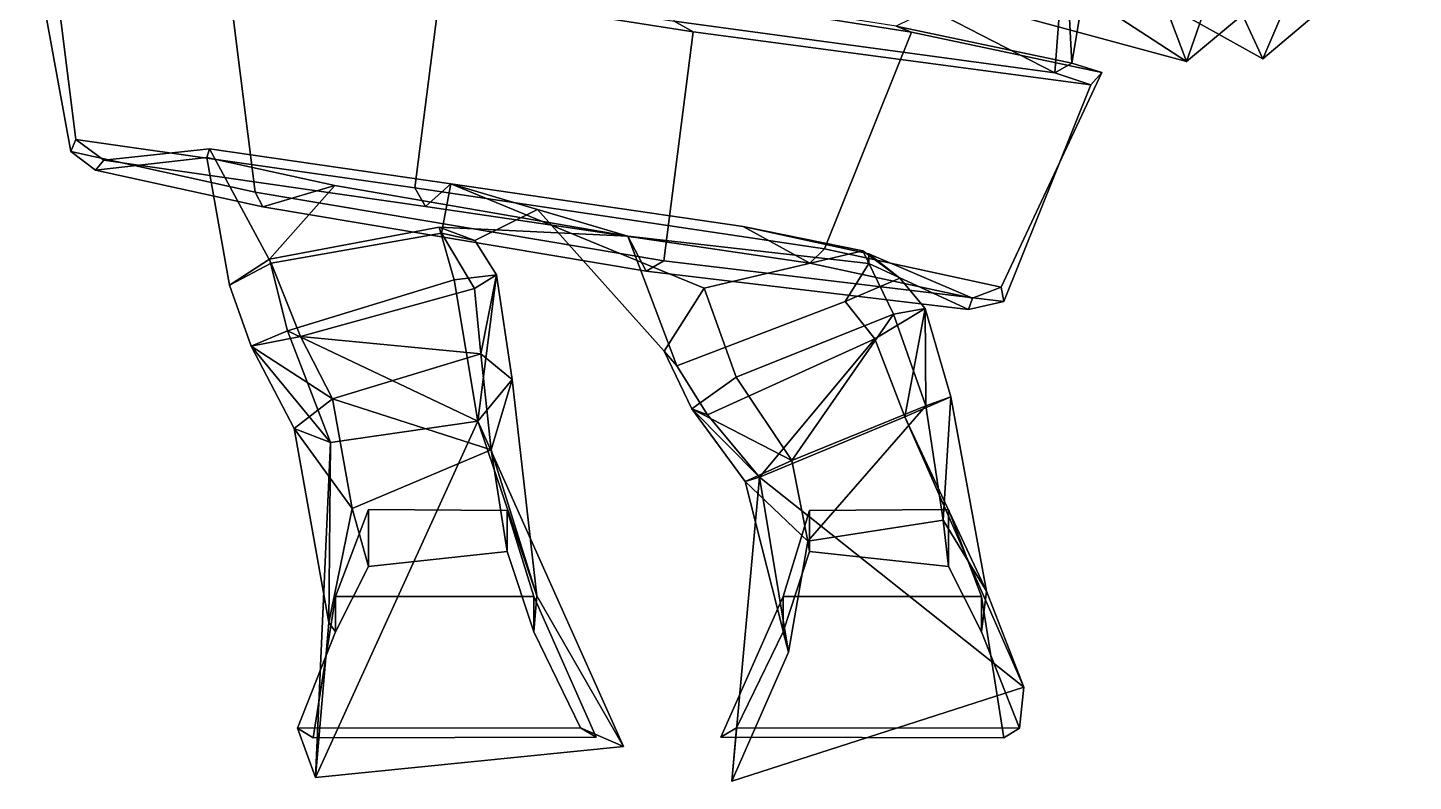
# Model space of a CAD drawing. Extents: x -263 to 177, y -163 to 372.
# Drawn here: x -151.7 to 177.3, y -163.3 to 15.6 of the extents above; entities that cross this region are included whole.
import ezdxf

# ---------------------------------------------------------------- set-up
doc = ezdxf.new("R2010")
doc.units = 0

msp = doc.modelspace()

# ---------------------------------------------------------------- linework, layer by layer
for points in [[(153.730972, 18.445053, 96.289658), (141.58374, 8.196564, 67.230606), (163.249863, 58.697327, 41.117725), (177.335114, 68.78772, 68.490211)], [(136.817795, 18.637772, 65.823769), (123.456314, 7.617233, 34.129799), (136.632111, 45.336197, 15.924344), (151.795792, 56.401474, 46.825291)], [(141.58374, 8.196564, 67.230606), (136.817795, 18.637772, 65.823769), (151.795792, 56.401474, 46.825291), (163.249863, 58.697327, 41.117725)], [(92.240997, 4.915009, -54.70192), (1.859107, 17.161514, -109.363632), (5.345204, 49.640366, -101.152641)], [(92.240997, 4.915009, -54.70192), (5.345204, 49.640366, -101.152641), (94.672829, 37.514404, -42.234947)], [(123.456314, 7.617233, 34.129799), (76.0326, 20.375, -35.458836), (108.248344, 47.875336, -28.623236)], [(88.006447, 38.164566, 80.420288), (141.58374, 8.196564, 67.230606), (153.730972, 18.445053, 96.289658), (98.148598, 47.081116, 111.809578)], [(123.456314, 7.617233, 34.129799), (108.248344, 47.875336, -28.623236), (136.632111, 45.336197, 15.924344)], [(-147.238876, 44.52948, 50.724865), (-151.674301, 42.159088, -36.788055), (-141.43924, -13.789169, -35.925282), (-140.241287, -10.946747, 50.737957)], [(-59.784878, -22.376862, 106.996445), (-52.818169, 32.035324, 110.680885), (-147.238876, 44.52948, 50.724865), (-140.241287, -10.946747, 50.737957)], [(-141.43924, -13.789169, -35.925282), (-151.674301, 42.159088, -36.788055), (-104.655792, 32.018021, -118.476021), (-97.658195, -23.458191, -118.462929)], [(85.997421, 32.046448, 42.197701), (123.456314, 7.617233, 34.129799), (136.817795, 18.637772, 65.823769), (97.587677, 41.808746, 75.07399)], [(88.006447, 38.164566, 80.420288), (97.587677, 41.808746, 75.07399), (136.817795, 18.637772, 65.823769), (141.58374, 8.196564, 67.230606)], [(54.556847, 15.987091, 95.033379), (96.249397, 7.194641, 28.320024), (101.535645, 38.985443, 30.305588)], [(96.249397, 7.194641, 28.320024), (92.240997, 4.915009, -54.70192), (94.672829, 37.514404, -42.234947)], [(96.249397, 7.194641, 28.320024), (94.672829, 37.514404, -42.234947), (101.535645, 38.985443, 30.305588)], [(-104.655792, 32.018021, -118.476021), (-101.510399, 33.165405, -105.552628), (1.859107, 17.161514, -109.363632), (6.348757, 14.651199, -124.510628)], [(-97.658195, -23.458191, -118.462929), (-104.655792, 32.018021, -118.476021), (6.348757, 14.651199, -124.510628), (-0.594385, -39.767792, -128.192795)], [(-59.784878, -22.376862, 106.996445), (37.512207, -36.864532, 97.389961), (58.19886, 14.575119, 104.642693), (-52.818169, 32.035324, 110.680885)], [(-52.818169, 32.035324, 110.680885), (58.19886, 14.575119, 104.642693), (54.556847, 15.987091, 95.033379), (-49.660408, 32.32486, 98.810036)], [(85.997421, 32.046448, 42.197701), (76.0326, 20.375, -35.458836), (123.456314, 7.617233, 34.129799)], [(100.781944, 2.063675, -64.558189), (6.348757, 14.651199, -124.510628), (1.859107, 17.161514, -109.363632), (92.240997, 4.915009, -54.70192)], [(80.095291, -49.375977, -71.810921), (-0.594385, -39.767792, -128.192795), (6.348757, 14.651199, -124.510628), (100.781944, 2.063675, -64.558189)], [(58.19886, 14.575119, 104.642693), (37.512207, -36.864532, 97.389961), (79.480331, -46.000893, 22.055807), (103.404449, 4.966705, 30.158222)], [(103.404449, 4.966705, 30.158222), (96.249397, 7.194641, 28.320024), (54.556847, 15.987091, 95.033379), (58.19886, 14.575119, 104.642693)], [(100.781944, 2.063675, -64.558189), (92.240997, 4.915009, -54.70192), (96.249397, 7.194641, 28.320024), (103.404449, 4.966705, 30.158222)], [(79.480331, -46.000893, 22.055807), (80.095291, -49.375977, -71.810921), (100.781944, 2.063675, -64.558189), (103.404449, 4.966705, 30.158222)], [(-140.241287, -10.946747, 50.737957), (-141.43924, -13.789169, -35.925282), (-135.539642, -18.242935, -34.497246), (-133.559677, -15.818283, 43.678108)], [(-59.784878, -22.376862, 106.996445), (-140.241287, -10.946747, 50.737957), (-133.559677, -15.818283, 43.678108), (-57.232971, -26.819244, 94.805183)], [(-133.559677, -15.818283, 43.678108), (-135.539642, -18.242935, -34.497246), (-109.145821, -15.180679, -27.338692), (-108.500824, -13.119354, 34.516685)], [(-57.232971, -26.819244, 94.805183), (-133.559677, -15.818283, 43.678108), (-108.500824, -13.119354, 34.516685), (-51.199726, -21.490738, 74.777603)], [(-108.500824, -13.119354, 34.516685), (-109.145821, -15.180679, -27.338692), (-103.719872, -45.495499, -22.186773), (-93.888771, -40.269592, 17.73418)], [(-51.199726, -21.490738, 74.777603), (-108.500824, -13.119354, 34.516685), (-93.888771, -40.269592, 17.73418), (-53.404335, -33.16967, 40.515335)], [(-141.43924, -13.789169, -35.925282), (-97.658195, -23.458191, -118.462929), (-95.875526, -26.890366, -106.05719), (-135.539642, -18.242935, -34.497246)], [(-135.539642, -18.242935, -34.497246), (-95.875526, -26.890366, -106.05719), (-78.723488, -21.868317, -83.801437), (-109.145821, -15.180679, -27.338692)], [(-109.145821, -15.180679, -27.338692), (-78.723488, -21.868317, -83.801437), (-94.259872, -39.368011, -63.236259), (-103.719872, -45.495499, -22.186773)], [(-95.875526, -26.890366, -106.05719), (-4.852005, -42.209442, -113.326881), (-9.142057, -33.847809, -92.335571), (-78.723488, -21.868317, -83.801437)], [(-78.723488, -21.868317, -83.801437), (-9.142057, -33.847809, -92.335571), (-53.975258, -31.782623, -84.054573), (-94.259872, -39.368011, -63.236259)], [(-59.784878, -22.376862, 106.996445), (-57.232971, -26.819244, 94.805183), (34.031769, -40.254364, 87.663055), (37.512207, -36.864532, 97.389961)], [(-57.232971, -26.819244, 94.805183), (-51.199726, -21.490738, 74.777603), (18.250275, -31.600616, 67.782936), (34.031769, -40.254364, 87.663055)], [(-30.583965, -27.547913, -7.137668), (-51.199726, -21.490738, 74.777603), (-53.404335, -33.16967, 40.515335), (-45.542217, -34.917725, -20.772942)], [(-51.199726, -21.490738, 74.777603), (8.968129, -46.209526, 69.888504), (46.655102, -37.394463, 45.309635), (18.250275, -31.600616, 67.782936)], [(-0.541462, -61.171532, 9.087987), (8.968129, -46.209526, 69.888504), (-51.199726, -21.490738, 74.777603), (-30.583965, -27.547913, -7.137668)], [(-97.658195, -23.458191, -118.462929), (-0.594385, -39.767792, -128.192795), (-4.852005, -42.209442, -113.326881), (-95.875526, -26.890366, -106.05719)], [(-9.142057, -33.847809, -92.335571), (-30.583965, -27.547913, -7.137668), (-45.542217, -34.917725, -20.772942), (-53.975258, -31.782623, -84.054573)], [(-0.541462, -61.171532, 9.087987), (-30.583965, -27.547913, -7.137668), (-9.142057, -33.847809, -92.335571), (2.476874, -64.665146, -55.242748)], [(-89.990059, -56.334991, -41.859291), (-94.259872, -39.368011, -63.236259), (-53.975258, -31.782623, -84.054573), (-50.371792, -44.224731, -53.485096)], [(-40.331596, -43.085335, -26.422171), (-50.371792, -44.224731, -53.485096), (-53.975258, -31.782623, -84.054573), (-45.542217, -34.917725, -20.772942)], [(18.250275, -31.600616, 67.782936), (46.655102, -37.394463, 45.309635), (55.386578, -43.819893, 5.225903), (48.020771, -38.096741, 13.910211)], [(34.031769, -40.254364, 87.663055), (18.250275, -31.600616, 67.782936), (48.020771, -38.096741, 13.910211), (72.677391, -48.602539, 20.150023)], [(-45.615318, -46.32132, 0.336095), (-53.404335, -33.16967, 40.515335), (-93.888771, -40.269592, 17.73418), (-86.898346, -57.697769, -6.875515)], [(-45.615318, -46.32132, 0.336095), (-40.331596, -43.085335, -26.422171), (-45.542217, -34.917725, -20.772942), (-53.404335, -33.16967, 40.515335)], [(48.027607, -40.349579, -50.535183), (42.435787, -49.390625, -36.025677), (2.476874, -64.665146, -55.242748), (-9.142057, -33.847809, -92.335571)], [(71.715919, -51.326447, -62.072247), (48.027607, -40.349579, -50.535183), (-9.142057, -33.847809, -92.335571), (-4.852005, -42.209442, -113.326881)], [(-98.604507, -60.002724, -23.242636), (-103.719872, -45.495499, -22.186773), (-94.259872, -39.368011, -63.236259), (-89.990059, -56.334991, -41.859291)], [(16.583389, -67.364029, 35.739311), (53.873611, -52.408356, 20.291128), (46.655102, -37.394463, 45.309635), (8.968129, -46.209526, 69.888504)], [(37.512207, -36.864532, 97.389961), (34.031769, -40.254364, 87.663055), (72.677391, -48.602539, 20.150023), (79.480331, -46.000893, 22.055807)], [(48.020771, -38.096741, 13.910211), (55.386578, -43.819893, 5.225903), (42.435787, -49.390625, -36.025677), (48.027607, -40.349579, -50.535183)], [(53.873611, -52.408356, 20.291128), (61.445477, -51.050629, 1.780708), (55.386578, -43.819893, 5.225903), (46.655102, -37.394463, 45.309635)], [(72.677391, -48.602539, 20.150023), (48.020771, -38.096741, 13.910211), (48.027607, -40.349579, -50.535183), (71.715919, -51.326447, -62.072247)], [(-86.898346, -57.697769, -6.875515), (-93.888771, -40.269592, 17.73418), (-103.719872, -45.495499, -22.186773), (-98.604507, -60.002724, -23.242636)], [(80.095291, -49.375977, -71.810921), (71.715919, -51.326447, -62.072247), (-4.852005, -42.209442, -113.326881), (-0.594385, -39.767792, -128.192795)], [(-44.755054, -77.822319, -37.111511), (-89.990059, -56.334991, -41.859291), (-50.371792, -44.224731, -53.485096)], [(-44.755054, -77.822319, -37.111511), (-50.371792, -44.224731, -53.485096), (-40.331596, -43.085335, -26.422171)], [(-44.04591, -61.820053, 8.353643), (-40.331596, -43.085335, -26.422171), (-45.615318, -46.32132, 0.336095)], [(-36.669857, -67.916901, -14.212694), (-44.755054, -77.822319, -37.111511), (-40.331596, -43.085335, -26.422171)], [(-44.04591, -61.820053, 8.353643), (-36.669857, -67.916901, -14.212694), (-40.331596, -43.085335, -26.422171)], [(61.445477, -51.050629, 1.780708), (49.446518, -58.221893, -14.847143), (42.435787, -49.390625, -36.025677), (55.386578, -43.819893, 5.225903)], [(79.480331, -46.000893, 22.055807), (72.677391, -48.602539, 20.150023), (71.715919, -51.326447, -62.072247), (80.095291, -49.375977, -71.810921)], [(-44.04591, -61.820053, 8.353643), (-45.615318, -46.32132, 0.336095), (-86.898346, -57.697769, -6.875515)], [(16.583389, -67.364029, 35.739311), (8.968129, -46.209526, 69.888504), (-0.541462, -61.171532, 9.087987), (6.008403, -74.850449, 10.406796)], [(49.446518, -58.221893, -14.847143), (9.77248, -76.307915, -18.319571), (2.476874, -64.665146, -55.242748), (42.435787, -49.390625, -36.025677)], [(29.746634, -87.147224, 48.029427), (53.873611, -52.408356, 20.291128), (16.583389, -67.364029, 35.739311)], [(29.746634, -87.147224, 48.029427), (61.56543, -74.193161, 34.246841), (53.873611, -52.408356, 20.291128)], [(56.573391, -76.78125, 2.279382), (49.446518, -58.221893, -14.847143), (61.445477, -51.050629, 1.780708)], [(61.56543, -74.193161, 34.246841), (61.445477, -51.050629, 1.780708), (53.873611, -52.408356, 20.291128)], [(67.521294, -71.999489, 17.475328), (56.573391, -76.78125, 2.279382), (61.445477, -51.050629, 1.780708)], [(61.56543, -74.193161, 34.246841), (67.521294, -71.999489, 17.475328), (61.445477, -51.050629, 1.780708)], [(-79.749451, -82.913574, -27.730541), (-98.604507, -60.002724, -23.242636), (-89.990059, -56.334991, -41.859291)], [(-79.288506, -72.5121, 1.82181), (-86.898346, -57.697769, -6.875515), (-98.604507, -60.002724, -23.242636)], [(-79.749451, -82.913574, -27.730541), (-89.990059, -56.334991, -41.859291), (-44.755054, -77.822319, -37.111511)], [(-44.04591, -61.820053, 8.353643), (-86.898346, -57.697769, -6.875515), (-79.288506, -72.5121, 1.82181)], [(22.066578, -91.128899, -1.151281), (9.77248, -76.307915, -18.319571), (49.446518, -58.221893, -14.847143)], [(56.573391, -76.78125, 2.279382), (22.066578, -91.128899, -1.151281), (49.446518, -58.221893, -14.847143)], [(-79.288506, -72.5121, 1.82181), (-98.604507, -60.002724, -23.242636), (-88.37603, -79.536049, -12.115249)], [(-88.37603, -79.536049, -12.115249), (-98.604507, -60.002724, -23.242636), (-79.749451, -82.913574, -27.730541)], [(-41.603855, -84.610283, 6.639825), (-44.04591, -61.820053, 8.353643), (-79.288506, -72.5121, 1.82181)], [(-41.603855, -84.610283, 6.639825), (-36.669857, -67.916901, -14.212694), (-44.04591, -61.820053, 8.353643)], [(6.008403, -74.850449, 10.406796), (-0.541462, -61.171532, 9.087987), (2.476874, -64.665146, -55.242748), (9.77248, -76.307915, -18.319571)], [(-30.755827, -119.320465, -6.687623), (-44.755054, -77.822319, -37.111511), (-36.669857, -67.916901, -14.212694)], [(-30.755827, -119.320465, -6.687623), (-36.669857, -67.916901, -14.212694), (-41.603855, -84.610283, 6.639825)], [(29.746634, -87.147224, 48.029427), (16.583389, -67.364029, 35.739311), (6.008403, -74.850449, 10.406796)], [(75.983322, -118.214012, -8.576704), (56.573391, -76.78125, 2.279382), (67.521294, -71.999489, 17.475328)], [(65.731041, -101.345222, 12.349277), (67.521294, -71.999489, 17.475328), (61.56543, -74.193161, 34.246841)], [(75.983322, -118.214012, -8.576704), (67.521294, -71.999489, 17.475328), (65.731041, -101.345222, 12.349277)], [(-74.667938, -98.575798, 1.018303), (-79.288506, -72.5121, 1.82181), (-88.37603, -79.536049, -12.115249)], [(-74.667938, -98.575798, 1.018303), (-41.603855, -84.610283, 6.639825), (-79.288506, -72.5121, 1.82181)], [(29.746634, -87.147224, 48.029427), (6.008403, -74.850449, 10.406796), (18.694548, -92.098122, 25.096067)], [(22.066578, -91.128899, -1.151281), (6.008403, -74.850449, 10.406796), (9.77248, -76.307915, -18.319571)], [(18.694548, -92.098122, 25.096067), (6.008403, -74.850449, 10.406796), (22.066578, -91.128899, -1.151281)], [(33.531845, -106.281303, 26.683468), (61.56543, -74.193161, 34.246841), (29.746634, -87.147224, 48.029427)], [(65.731041, -101.345222, 12.349277), (61.56543, -74.193161, 34.246841), (33.531845, -106.281303, 26.683468)], [(-83.300301, -162.433151, -18.326021), (-79.749451, -82.913574, -27.730541), (-44.755054, -77.822319, -37.111511)], [(-10.197273, -155.030197, -21.074873), (-83.300301, -162.433151, -18.326021), (-44.755054, -77.822319, -37.111511)], [(-10.197273, -155.030197, -21.074873), (-44.755054, -77.822319, -37.111511), (-30.755827, -119.320465, -6.687623)], [(84.88369, -140.998672, -39.642548), (22.066578, -91.128899, -1.151281), (56.573391, -76.78125, 2.279382)], [(84.88369, -140.998672, -39.642548), (56.573391, -76.78125, 2.279382), (75.983322, -118.214012, -8.576704)], [(-80.198166, -125.610802, -5.634404), (-74.667938, -98.575798, 1.018303), (-88.37603, -79.536049, -12.115249)], [(-80.198166, -125.610802, -5.634404), (-88.37603, -79.536049, -12.115249), (-79.749451, -82.913574, -27.730541)], [(-83.300301, -162.433151, -18.326021), (-80.198166, -125.610802, -5.634404), (-79.749451, -82.913574, -27.730541)], [(-41.603855, -84.610283, 6.639825), (-74.667938, -98.575798, 1.018303), (-70.777412, -112.334427, 35.947453), (-37.787899, -108.736435, 35.947453)], [(-30.755827, -119.320465, -6.687623), (-41.603855, -84.610283, 6.639825), (-37.787899, -108.736435, 35.947453), (-31.473774, -127.827744, 43.725594)], [(33.531845, -106.281303, 26.683468), (29.746634, -87.147224, 48.029427), (18.694548, -92.098122, 25.096067)], [(15.559805, -163.317856, -33.162079), (28.988131, -132.672455, -2.833922), (22.066578, -91.128899, -1.151281)], [(15.559805, -163.317856, -33.162079), (22.066578, -91.128899, -1.151281), (84.88369, -140.998672, -39.642548)], [(28.988131, -132.672455, -2.833922), (18.694548, -92.098122, 25.096067), (22.066578, -91.128899, -1.151281)], [(28.988131, -132.672455, -2.833922), (33.531845, -106.281303, 26.683468), (18.694548, -92.098122, 25.096067)], [(-80.198166, -125.610802, -5.634404), (-78.613716, -127.827744, 43.725594), (-70.777412, -112.334427, 35.947453), (-74.667938, -98.575798, 1.018303)], [(-31.473774, -119.444244, 102.617195), (-37.787899, -98.998032, 87.801697), (-70.777412, -98.812729, 87.801697), (-78.613716, -119.444244, 102.617195)], [(-78.613716, -119.444244, 102.617195), (-70.777412, -98.812729, 87.801697), (-70.777412, -112.334427, 35.947453), (-78.613716, -127.827744, 43.725594)], [(-37.787899, -98.998032, 87.801697), (-37.787899, -108.736435, 35.947453), (-70.777412, -112.334427, 35.947453), (-70.777412, -98.812729, 87.801697)], [(-31.473774, -119.444244, 102.617195), (-31.473774, -127.827744, 43.725594), (-37.787899, -108.736435, 35.947453), (-37.787899, -98.998032, 87.801697)], [(27.673773, -119.444244, 102.617195), (74.813721, -119.444244, 102.617195), (66.977409, -98.812729, 87.801697), (33.987896, -98.998032, 87.801697)], [(27.673773, -119.444244, 102.617195), (33.987896, -98.998032, 87.801697), (33.987896, -108.736435, 35.947453), (27.673773, -127.827744, 43.725594)], [(33.531845, -106.281303, 26.683468), (33.987896, -108.736435, 35.947453), (66.977409, -112.334427, 35.947453), (65.731041, -101.345222, 12.349277)], [(33.987896, -98.998032, 87.801697), (66.977409, -98.812729, 87.801697), (66.977409, -112.334427, 35.947453), (33.987896, -108.736435, 35.947453)], [(75.983322, -118.214012, -8.576704), (65.731041, -101.345222, 12.349277), (66.977409, -112.334427, 35.947453), (74.813721, -127.827744, 43.725594)], [(74.813721, -119.444244, 102.617195), (74.813721, -127.827744, 43.725594), (66.977409, -112.334427, 35.947453), (66.977409, -98.812729, 87.801697)], [(28.988131, -132.672455, -2.833922), (27.673773, -127.827744, 43.725594), (33.987896, -108.736435, 35.947453), (33.531845, -106.281303, 26.683468)], [(84.88369, -140.998672, -39.642548), (75.983322, -118.214012, -8.576704), (74.813721, -127.827744, 43.725594), (83.794151, -150.723206, 36.317848)], [(-83.890282, -153.02951, 102.617195), (-78.613716, -119.444244, 102.617195), (-78.613716, -127.827744, 43.725594), (-87.594154, -150.723206, 36.317848)], [(-16.70689, -152.844193, 102.617195), (-31.473774, -119.444244, 102.617195), (-78.613716, -119.444244, 102.617195), (-83.890282, -153.02951, 102.617195)], [(-10.197273, -155.030197, -21.074873), (-30.755827, -119.320465, -6.687623), (-31.473774, -127.827744, 43.725594), (-20.410763, -150.61731, 32.613968)], [(-16.70689, -152.844193, 102.617195), (-20.410763, -150.61731, 32.613968), (-31.473774, -127.827744, 43.725594), (-31.473774, -119.444244, 102.617195)], [(12.906889, -152.844193, 102.617195), (80.090286, -153.02951, 102.617195), (74.813721, -119.444244, 102.617195), (27.673773, -119.444244, 102.617195)], [(12.906889, -152.844193, 102.617195), (27.673773, -119.444244, 102.617195), (27.673773, -127.827744, 43.725594), (16.610764, -150.61731, 32.613968)], [(80.090286, -153.02951, 102.617195), (83.794151, -150.723206, 36.317848), (74.813721, -127.827744, 43.725594), (74.813721, -119.444244, 102.617195)], [(-83.300301, -162.433151, -18.326021), (-87.594154, -150.723206, 36.317848), (-78.613716, -127.827744, 43.725594), (-80.198166, -125.610802, -5.634404)], [(15.559805, -163.317856, -33.162079), (16.610764, -150.61731, 32.613968), (27.673773, -127.827744, 43.725594), (28.988131, -132.672455, -2.833922)], [(84.88369, -140.998672, -39.642548), (83.794151, -150.723206, 36.317848), (16.610764, -150.61731, 32.613968), (15.559805, -163.317856, -33.162079)], [(-83.300301, -162.433151, -18.326021), (-10.197273, -155.030197, -21.074873), (-20.410763, -150.61731, 32.613968), (-87.594154, -150.723206, 36.317848)], [(-83.890282, -153.02951, 102.617195), (-87.594154, -150.723206, 36.317848), (-20.410763, -150.61731, 32.613968), (-16.70689, -152.844193, 102.617195)], [(80.090286, -153.02951, 102.617195), (12.906889, -152.844193, 102.617195), (16.610764, -150.61731, 32.613968), (83.794151, -150.723206, 36.317848)]]:
    msp.add_3dface(points)

doc.saveas('drawing.dxf')
